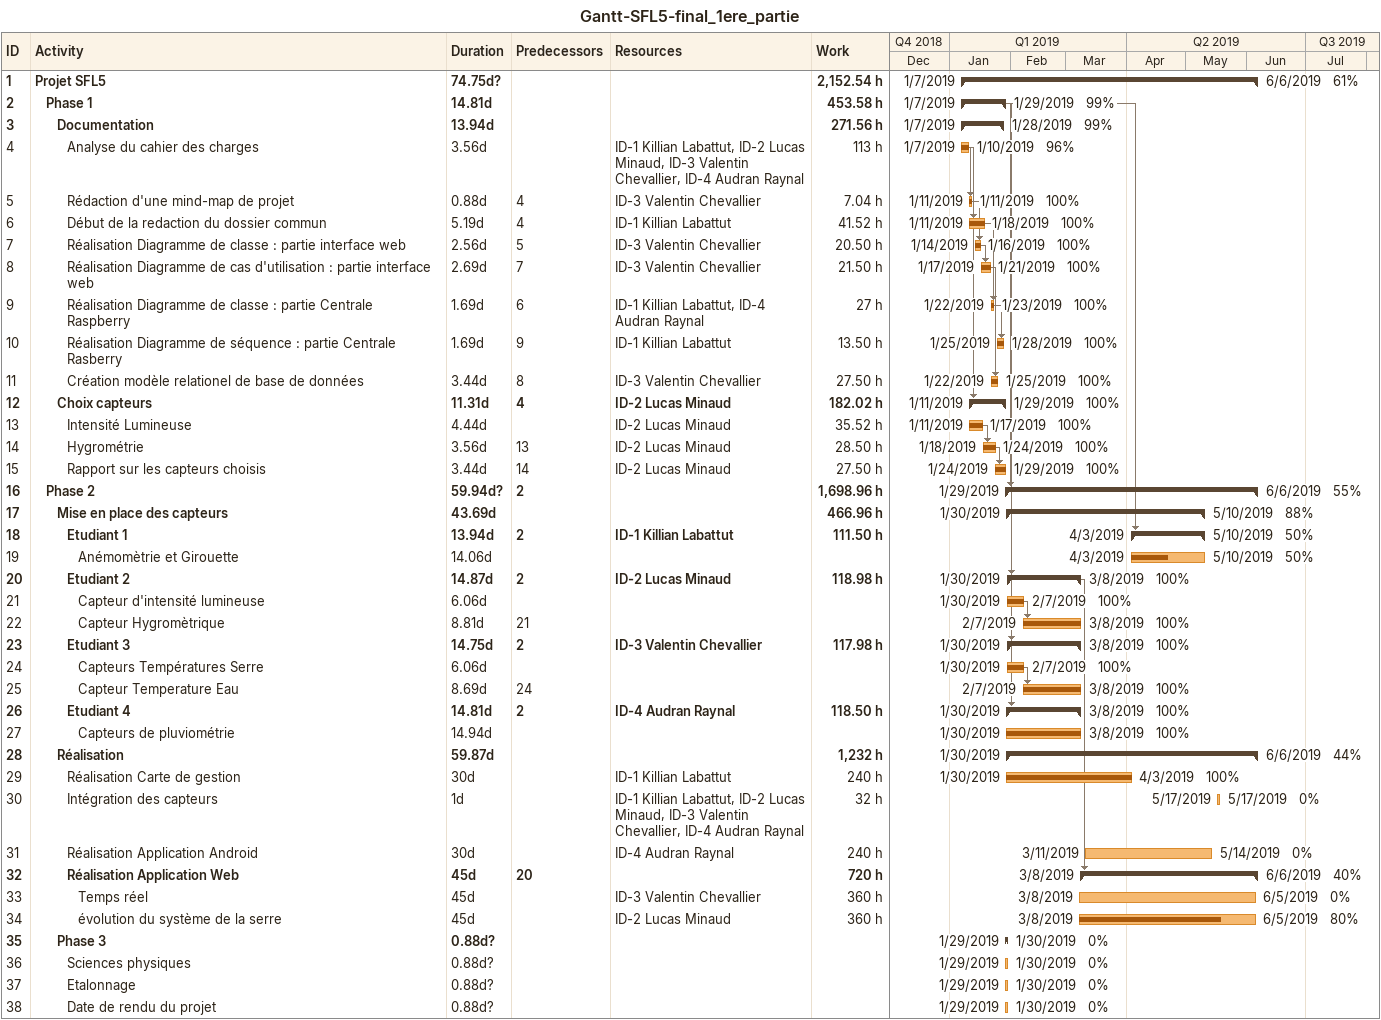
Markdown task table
Gantt-SFL5-final_1ere_partie

| ID | Level | Task | Duration | Start | Finish | Predecessors | Resources | % complete | Work (h) |
|---|---|---|---|---|---|---|---|---|---|
| 1 | 1 | **Projet SFL5** | 74.75d? | 2019-01-07 | 2019-06-06 |  |  | 61 | 2152.54 |
| 2 | 2 | **Phase 1** | 14.81d | 2019-01-07 | 2019-01-29 |  |  | 99 | 453.58 |
| 3 | 3 | **Documentation** | 13.94d | 2019-01-07 | 2019-01-28 |  |  | 99 | 271.56 |
| 4 | 4 | Analyse du cahier des charges | 3.56d | 2019-01-07 | 2019-01-10 |  | ID-1 Killian Labattut, ID-2 Lucas Minaud, ID-3 Valentin Chevallier, ID-4 Audran Raynal | 96 | 113 |
| 5 | 4 | Rédaction d'une mind-map de projet | 0.88d | 2019-01-11 | 2019-01-11 | 4 | ID-3 Valentin Chevallier | 100 | 7.04 |
| 6 | 4 | Début de la redaction du dossier commun | 5.19d | 2019-01-11 | 2019-01-18 | 4 | ID-1 Killian Labattut | 100 | 41.52 |
| 7 | 4 | Réalisation Diagramme de classe : partie interface web | 2.56d | 2019-01-14 | 2019-01-16 | 5 | ID-3 Valentin Chevallier | 100 | 20.50 |
| 8 | 4 | Réalisation Diagramme de cas d'utilisation : partie interface web | 2.69d | 2019-01-17 | 2019-01-21 | 7 | ID-3 Valentin Chevallier | 100 | 21.50 |
| 9 | 4 | Réalisation Diagramme de classe : partie Centrale Raspberry | 1.69d | 2019-01-22 | 2019-01-23 | 6 | ID-1 Killian Labattut, ID-4 Audran Raynal | 100 | 27 |
| 10 | 4 | Réalisation Diagramme de séquence : partie Centrale Rasberry | 1.69d | 2019-01-25 | 2019-01-28 | 9 | ID-1 Killian Labattut | 100 | 13.50 |
| 11 | 4 | Création modèle relationel de base de données | 3.44d | 2019-01-22 | 2019-01-25 | 8 | ID-3 Valentin Chevallier | 100 | 27.50 |
| 12 | 3 | **Choix capteurs** | 11.31d | 2019-01-11 | 2019-01-29 | 4 | ID-2 Lucas Minaud | 100 | 182.02 |
| 13 | 4 | Intensité Lumineuse | 4.44d | 2019-01-11 | 2019-01-17 |  | ID-2 Lucas Minaud | 100 | 35.52 |
| 14 | 4 | Hygrométrie | 3.56d | 2019-01-18 | 2019-01-24 | 13 | ID-2 Lucas Minaud | 100 | 28.50 |
| 15 | 4 | Rapport sur les capteurs choisis | 3.44d | 2019-01-24 | 2019-01-29 | 14 | ID-2 Lucas Minaud | 100 | 27.50 |
| 16 | 2 | **Phase 2** | 59.94d? | 2019-01-29 | 2019-06-06 | 2 |  | 55 | 1698.96 |
| 17 | 3 | **Mise en place des capteurs** | 43.69d | 2019-01-30 | 2019-05-10 |  |  | 88 | 466.96 |
| 18 | 4 | **Etudiant 1** | 13.94d | 2019-04-03 | 2019-05-10 | 2 | ID-1 Killian Labattut | 50 | 111.50 |
| 19 | 5 | Anémomètrie et Girouette | 14.06d | 2019-04-03 | 2019-05-10 |  |  | 50 |  |
| 20 | 4 | **Etudiant 2** | 14.87d | 2019-01-30 | 2019-03-08 | 2 | ID-2 Lucas Minaud | 100 | 118.98 |
| 21 | 5 | Capteur d'intensité lumineuse | 6.06d | 2019-01-30 | 2019-02-07 |  |  | 100 |  |
| 22 | 5 | Capteur Hygromètrique | 8.81d | 2019-02-07 | 2019-03-08 | 21 |  | 100 |  |
| 23 | 4 | **Etudiant 3** | 14.75d | 2019-01-30 | 2019-03-08 | 2 | ID-3 Valentin Chevallier | 100 | 117.98 |
| 24 | 5 | Capteurs Températures Serre | 6.06d | 2019-01-30 | 2019-02-07 |  |  | 100 |  |
| 25 | 5 | Capteur Temperature Eau | 8.69d | 2019-02-07 | 2019-03-08 | 24 |  | 100 |  |
| 26 | 4 | **Etudiant 4** | 14.81d | 2019-01-30 | 2019-03-08 | 2 | ID-4 Audran Raynal | 100 | 118.50 |
| 27 | 5 | Capteurs de pluviométrie | 14.94d | 2019-01-30 | 2019-03-08 |  |  | 100 |  |
| 28 | 3 | **Réalisation** | 59.87d | 2019-01-30 | 2019-06-06 |  |  | 44 | 1232 |
| 29 | 4 | Réalisation Carte de gestion | 30d | 2019-01-30 | 2019-04-03 |  | ID-1 Killian Labattut | 100 | 240 |
| 30 | 4 | Intégration des capteurs | 1d | 2019-05-17 | 2019-05-17 |  | ID-1 Killian Labattut, ID-2 Lucas Minaud, ID-3 Valentin Chevallier, ID-4 Audran Raynal | 0 | 32 |
| 31 | 4 | Réalisation Application Android | 30d | 2019-03-11 | 2019-05-14 |  | ID-4 Audran Raynal | 0 | 240 |
| 32 | 4 | **Réalisation Application Web** | 45d | 2019-03-08 | 2019-06-06 | 20 |  | 40 | 720 |
| 33 | 5 | Temps réel | 45d | 2019-03-08 | 2019-06-05 |  | ID-3 Valentin Chevallier | 0 | 360 |
| 34 | 5 | évolution du système de la serre | 45d | 2019-03-08 | 2019-06-05 |  | ID-2 Lucas Minaud | 80 | 360 |
| 35 | 3 | **Phase 3** | 0.88d? | 2019-01-29 | 2019-01-30 |  |  | 0 |  |
| 36 | 4 | Sciences physiques | 0.88d? | 2019-01-29 | 2019-01-30 |  |  | 0 |  |
| 37 | 4 | Etalonnage | 0.88d? | 2019-01-29 | 2019-01-30 |  |  | 0 |  |
| 38 | 4 | Date de rendu du projet | 0.88d? | 2019-01-29 | 2019-01-30 |  |  | 0 |  |
